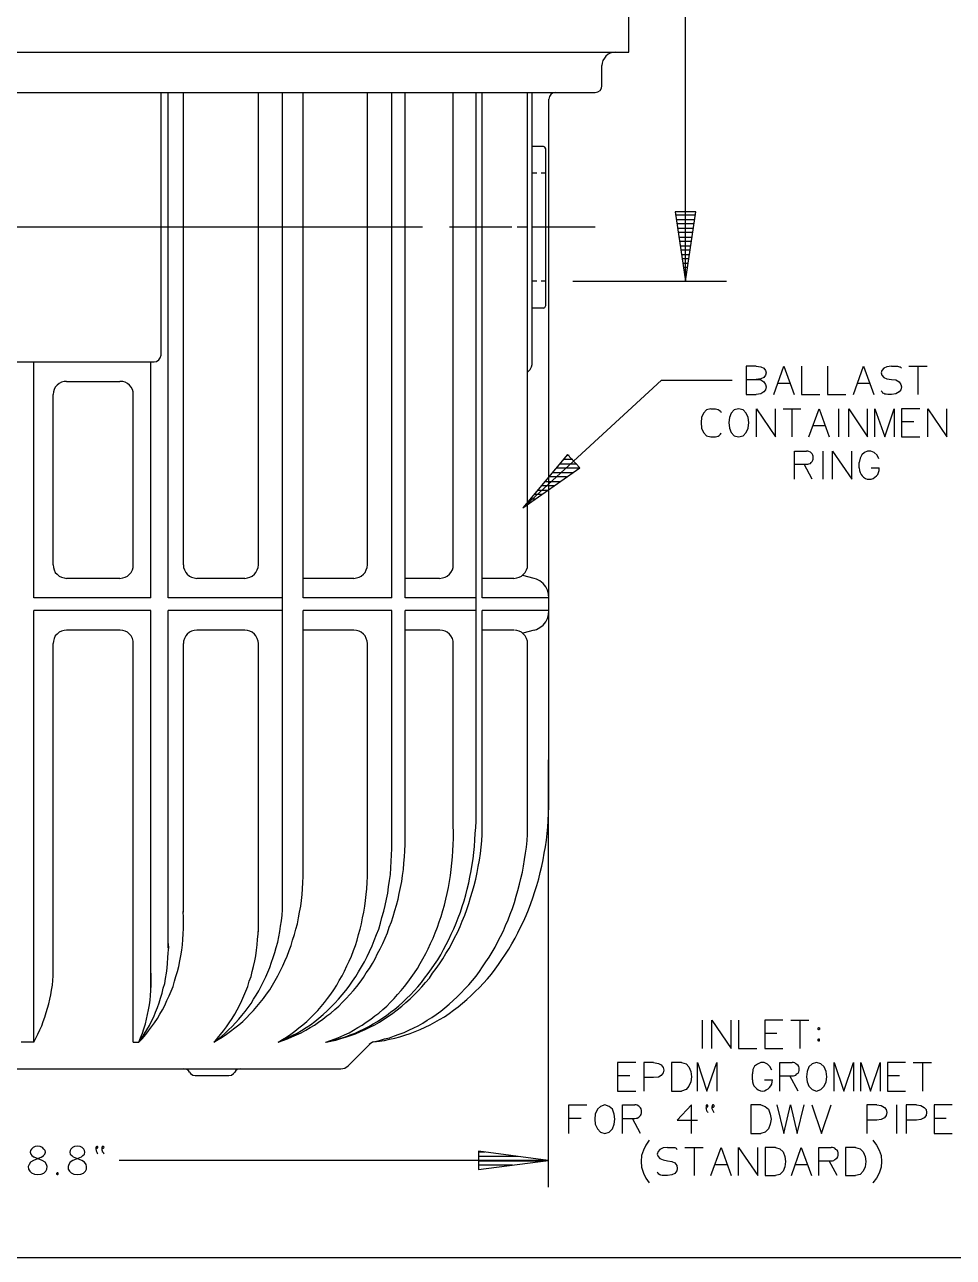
# Model space of a CAD drawing. Extents: x 11 to 601, y 12 to 779.
# Drawn here: x 215.5 to 368.3, y 12.2 to 215.1 of the extents above; entities that cross this region are included whole.
import ezdxf

# ---------------------------------------------------------------- set-up
doc = ezdxf.new("R2010")
doc.units = 0
doc.layers.add('DH152', color=7, linetype='CONTINUOUS')

msp = doc.modelspace()

# ---------------------------------------------------------------- linework, layer by layer
at = {"layer": 'DH152', "color": 7}
for points in [[(324.179992, 172.859996), (324.179992, 532.259987)], [(314.879992, 210.539995), (314.879992, 219.419995)], [(118.799997, 210.539995), (312.659992, 210.539995)], [(312.659992, 210.539995), (312.239992, 210.479995), (311.819992, 210.359995), (311.459992, 210.179995), (311.099992, 209.879995), (310.859992, 209.519995), (310.619992, 209.159995), (310.499992, 208.739995), (310.439992, 208.319995)], [(312.659992, 210.539995), (314.879992, 210.539995)], [(310.439992, 205.019995), (310.439992, 208.319995)], [(309.359992, 203.879995), (309.779992, 203.999995), (310.139992, 204.239995), (310.379992, 204.599995), (310.439992, 205.019995)], [(122.159997, 203.879995), (309.359992, 203.879995)], [(237.899994, 160.679996), (237.899994, 203.879995)], [(239.099994, 120.779997), (239.099994, 203.879995)], [(241.619994, 126.179997), (241.619994, 203.879995)], [(253.919994, 126.179997), (253.919994, 203.879995)], [(257.879994, 114.119997), (257.879994, 203.879995)], [(261.299993, 120.779997), (261.299993, 203.879995)], [(271.859993, 126.179997), (271.859993, 203.879995)], [(275.879993, 120.779997), (275.879993, 203.879995)], [(278.099993, 120.779997), (278.099993, 203.879995)], [(283.739993, 123.959997), (284.219993, 124.019997), (284.639993, 124.139997), (284.999993, 124.319997), (285.359993, 124.619997), (285.599993, 124.919997), (285.839993, 125.339997), (285.959993, 125.759997), (285.959993, 126.179997), (285.959993, 203.879995)], [(289.739993, 114.119997), (289.739993, 203.879995)], [(290.759993, 120.779997), (290.759993, 203.879995)], [(298.199993, 126.179997), (298.199993, 203.879995)], [(298.979993, 159.599996), (298.979993, 203.879995)], [(302.879992, 203.879995), (302.399992, 203.819995), (302.039992, 203.579995), (301.799992, 203.219995), (301.739992, 202.799995)], [(301.739992, 87.419998), (301.739992, 202.799995)], [(300.839992, 194.999995), (298.979993, 194.999995)], [(301.199992, 194.639995), (301.079992, 194.879995), (300.839992, 194.999995)], [(301.199992, 168.839996), (301.199992, 194.639995)], [(299.759993, 190.619995), (298.979993, 190.619995), (298.979993, 190.619995)], [(301.199992, 190.619995), (300.479992, 190.619995)], [(325.799992, 183.719995), (322.619992, 183.719995)], [(322.739992, 182.999995), (325.679992, 182.999995)], [(280.919993, 181.739995), (89.579998, 181.739995)], [(295.619993, 181.739995), (285.359993, 181.739995)], [(298.199993, 181.739995), (296.519993, 181.739995)], [(309.359992, 181.739995), (299.099993, 181.739995)], [(325.559992, 182.279995), (322.859992, 182.279995)], [(322.919992, 181.559995), (325.499992, 181.559995)], [(325.379992, 180.839995), (323.039992, 180.839995)], [(323.159992, 180.119995), (325.259992, 180.119995)], [(325.139992, 179.399996), (323.279992, 179.399996)], [(323.339992, 178.679996), (325.079992, 178.679996)], [(324.959992, 177.959996), (323.459992, 177.959996)], [(323.579992, 177.239996), (324.839992, 177.239996)], [(324.719992, 176.519996), (323.699992, 176.519996)], [(323.759992, 175.799996), (324.659992, 175.799996)], [(324.539992, 175.079996), (323.879992, 175.079996)], [(299.759993, 172.859996), (298.979993, 172.859996), (298.979993, 172.859996)], [(301.199992, 172.859996), (300.479992, 172.859996)], [(305.639992, 172.859996), (330.959992, 172.859996)], [(323.999992, 174.359996), (324.419992, 174.359996)], [(324.299992, 173.639996), (324.119992, 173.639996)], [(300.839992, 168.419996), (298.979993, 168.419996)], [(300.839992, 168.419996), (301.079992, 168.539996), (301.199992, 168.839996)], [(193.439995, 160.679996), (193.499995, 160.259996), (193.739995, 159.899996), (194.099995, 159.659996), (194.519995, 159.599996), (236.759994, 159.599996)], [(236.759994, 159.599996), (237.179994, 159.659996), (237.539994, 159.899996), (237.779994, 160.259996), (237.899994, 160.679996)], [(216.959995, 120.779997), (216.959995, 159.599996)], [(236.219994, 120.779997), (236.219994, 159.599996)], [(298.199993, 157.859996), (298.379993, 158.039996), (298.619993, 158.339996), (298.859993, 158.759996), (298.979993, 159.119996), (298.979993, 159.539996)], [(335.819992, 158.879996), (334.199992, 158.879996), (334.199992, 154.199996), (335.819992, 154.199996)], [(335.819992, 158.879996), (336.599992, 158.759996), (337.079992, 158.519996), (337.379992, 158.159996), (337.499992, 157.799996), (337.379992, 157.379996), (337.079992, 157.019996), (336.599992, 156.779996), (335.819992, 156.659996), (335.819992, 156.659996)], [(338.759992, 154.199996), (340.379991, 158.879996), (342.059991, 154.199996)], [(343.319991, 158.879996), (343.319991, 154.199996), (346.319991, 154.199996)], [(347.579991, 158.879996), (347.579991, 154.199996), (350.579991, 154.199996)], [(351.839991, 154.199996), (353.519991, 158.879996), (355.199991, 154.199996)], [(358.079991, 158.879996), (357.359991, 158.759996), (356.819991, 158.519996), (356.519991, 158.159996), (356.399991, 157.799996), (356.519991, 157.379996), (356.819991, 157.019996), (357.359991, 156.779996), (358.079991, 156.659996), (358.079991, 156.659996)], [(358.079991, 158.879996), (358.499991, 158.879996), (358.859991, 158.879996), (359.099991, 158.879996), (359.279991, 158.819996), (359.399991, 158.759996), (359.519991, 158.759996), (359.639991, 158.639996), (359.759991, 158.519996), (359.759991, 158.519996)], [(360.959991, 158.879996), (363.959991, 158.879996)], [(362.459991, 158.879996), (362.459991, 154.199996)], [(222.359994, 156.359996), (221.939994, 156.359996), (221.519994, 156.239996), (221.159994, 155.999996), (220.799994, 155.759996), (220.499994, 155.399996), (220.319994, 155.039996), (220.199994, 154.619996), (220.139994, 154.199996)], [(222.359994, 156.359996), (231.119994, 156.359996)], [(233.339994, 154.199996), (233.339994, 154.619996), (233.219994, 155.039996), (232.979994, 155.399996), (232.739994, 155.759996), (232.379994, 155.999996), (232.019994, 156.239996), (231.599994, 156.359996), (231.119994, 156.359996)], [(297.419993, 135.539997), (320.279992, 156.539996), (331.859992, 156.539996)], [(334.199992, 156.659996), (335.819992, 156.659996)], [(335.819992, 156.659996), (336.599992, 156.599996), (337.079992, 156.299996), (337.379992, 155.879996), (337.499992, 155.459996), (337.379992, 154.979996), (337.079992, 154.619996), (336.599992, 154.319996), (335.819992, 154.199996), (335.819992, 154.199996)], [(358.079991, 156.659996), (358.799991, 156.599996), (359.339991, 156.299996), (359.639991, 155.879996), (359.759991, 155.459996), (359.639991, 154.979996), (359.339991, 154.619996), (358.799991, 154.319996), (358.079991, 154.199996), (358.079991, 154.199996)], [(220.139994, 126.179997), (220.139994, 154.199996)], [(233.339994, 126.179997), (233.339994, 154.199996)], [(339.419992, 156.059996), (341.399991, 156.059996)], [(352.559991, 156.059996), (354.539991, 156.059996)], [(358.079991, 154.199996), (357.719991, 154.199996), (357.479991, 154.199996), (357.239991, 154.259996), (356.999991, 154.259996), (356.819991, 154.379996), (356.699991, 154.439996), (356.579991, 154.619996), (356.399991, 154.799996), (356.399991, 154.799996)], [(328.379992, 151.859996), (327.659992, 151.679996), (327.179992, 151.139996), (326.819992, 150.419996), (326.759992, 149.579996), (326.819992, 148.679996), (327.179992, 147.959996), (327.659992, 147.419996), (328.379992, 147.239996), (328.379992, 147.239996)], [(328.379992, 151.859996), (328.679992, 151.859996), (328.919992, 151.859996), (329.159992, 151.859996), (329.339992, 151.799996), (329.579992, 151.739996), (329.759992, 151.619996), (329.939992, 151.439996), (330.059992, 151.259996), (330.059992, 151.259996)], [(335.879992, 147.239996), (335.879992, 151.859996), (338.999992, 147.239996), (338.999992, 151.859996)], [(340.259991, 151.859996), (343.199991, 151.859996)], [(341.699991, 151.859996), (341.699991, 147.239996)], [(344.519991, 147.239996), (346.199991, 151.859996), (347.819991, 147.239996)], [(349.379991, 151.859996), (349.379991, 147.239996)], [(351.059991, 147.239996), (351.059991, 151.859996), (354.179991, 147.239996), (354.179991, 151.859996)], [(355.379991, 147.239996), (355.379991, 151.859996), (356.999991, 147.239996), (358.559991, 151.859996), (358.559991, 147.239996)], [(362.759991, 151.859996), (359.759991, 151.859996), (359.759991, 147.239996), (362.759991, 147.239996)], [(364.079991, 147.239996), (364.079991, 151.859996), (367.199991, 147.239996), (367.199991, 151.859996)], [(345.179991, 149.099996), (347.159991, 149.099996)], [(361.799991, 149.699996), (359.759991, 149.699996)], [(328.379992, 147.239996), (328.679992, 147.239996), (328.919992, 147.239996), (329.159992, 147.239996), (329.339992, 147.299996), (329.579992, 147.359996), (329.759992, 147.479996), (329.939992, 147.659996), (330.059992, 147.839996), (330.059992, 147.839996)], [(304.739992, 144.239996), (305.039992, 144.239996)], [(342.119991, 140.279996), (342.119991, 144.899996), (344.099991, 144.899996)], [(345.239991, 143.819996), (345.239991, 144.059996), (345.179991, 144.239996), (345.059991, 144.419996), (344.879991, 144.599996), (344.759991, 144.719996), (344.519991, 144.839996), (344.339991, 144.899996), (344.099991, 144.899996), (344.099991, 144.899996)], [(346.799991, 144.899996), (346.799991, 140.279996)], [(348.419991, 140.279996), (348.419991, 144.899996), (351.599991, 140.279996), (351.599991, 144.899996)], [(356.039991, 143.639996), (355.739991, 144.239996), (355.259991, 144.659996), (354.719991, 144.899996), (354.179991, 144.899996), (353.639991, 144.659996), (353.219991, 144.299996), (352.919991, 143.759996), (352.799991, 143.039996), (352.799991, 143.039996)], [(306.659992, 142.079996), (302.939992, 142.079996)], [(303.539992, 142.799996), (306.299992, 142.799996)], [(305.639992, 143.519996), (304.139992, 143.519996)], [(342.119991, 142.739996), (344.099991, 142.739996)], [(345.059991, 140.279996), (343.739991, 142.739996)], [(344.099991, 142.739996), (344.339991, 142.739996), (344.519991, 142.799996), (344.759991, 142.859996), (344.879991, 143.039996), (345.059991, 143.159996), (345.179991, 143.399996), (345.239991, 143.579996), (345.239991, 143.819996), (345.239991, 143.819996)], [(352.799991, 142.139996), (352.799991, 143.039996)], [(352.799991, 142.139996), (352.859991, 141.719996), (352.919991, 141.359996), (353.099991, 141.059996), (353.279991, 140.819996), (353.519991, 140.579996), (353.819991, 140.399996), (354.119991, 140.279996), (354.479991, 140.279996), (354.479991, 140.279996)], [(354.479991, 140.279996), (354.779991, 140.279996), (355.079991, 140.399996), (355.379991, 140.579996), (355.619991, 140.819996), (355.859991, 141.059996), (355.979991, 141.359996), (356.099991, 141.719996), (356.099991, 142.139996), (356.099991, 142.139996)], [(354.779991, 142.139996), (356.099991, 142.139996)], [(304.619992, 140.639996), (301.679992, 140.639996)], [(302.279992, 141.359996), (305.639992, 141.359996)], [(299.879993, 138.479997), (301.559992, 138.479997)], [(302.579992, 139.199997), (300.479992, 139.199997)], [(301.079992, 139.919997), (303.599992, 139.919997)], [(298.499993, 136.319997), (298.079993, 136.319997)], [(298.679993, 137.039997), (299.519993, 137.039997)], [(300.539992, 137.759997), (299.279993, 137.759997)], [(220.139994, 126.179997), (220.139994, 126.179997), (220.199994, 125.759997), (220.319994, 125.339997), (220.499994, 124.919997), (220.799994, 124.619997), (221.159994, 124.319997), (221.519994, 124.139997), (221.939994, 124.019997), (222.359994, 123.959997)], [(231.119994, 123.959997), (231.599994, 124.019997), (232.019994, 124.139997), (232.379994, 124.319997), (232.739994, 124.619997), (232.979994, 124.919997), (233.219994, 125.339997), (233.339994, 125.759997), (233.339994, 126.179997)], [(241.619994, 126.179997), (241.619994, 126.179997), (241.619994, 125.759997), (241.739994, 125.339997), (241.979994, 124.919997), (242.219994, 124.619997), (242.579994, 124.319997), (242.939994, 124.139997), (243.359994, 124.019997), (243.779994, 123.959997)], [(251.699994, 123.959997), (252.119994, 124.019997), (252.539994, 124.139997), (252.899994, 124.319997), (253.259994, 124.619997), (253.499994, 124.919997), (253.739994, 125.339997), (253.859994, 125.759997), (253.919994, 126.179997)], [(269.639993, 123.959997), (270.059993, 124.019997), (270.479993, 124.139997), (270.839993, 124.319997), (271.199993, 124.619997), (271.499993, 124.919997), (271.679993, 125.339997), (271.799993, 125.759997), (271.859993, 126.179997)], [(295.979993, 123.959997), (296.459993, 124.019997), (296.819993, 124.139997), (297.239993, 124.319997), (297.539993, 124.619997), (297.839993, 124.919997), (298.019993, 125.339997), (298.199993, 125.759997), (298.199993, 126.179997)], [(231.119994, 123.959997), (222.359994, 123.959997)], [(251.699994, 123.959997), (243.779994, 123.959997)], [(269.639993, 123.959997), (261.299993, 123.959997)], [(283.739993, 123.959997), (278.099993, 123.959997)], [(295.979993, 123.959997), (290.759993, 123.959997)], [(299.279993, 123.959997), (297.419993, 124.439997)], [(301.739992, 120.719997), (301.739992, 120.779997), (301.679992, 121.379997), (301.499992, 122.039997), (301.199992, 122.579997), (300.779992, 123.119997), (300.239992, 123.539997), (299.699993, 123.839997), (299.279993, 123.959997)], [(236.219994, 120.779997), (216.959995, 120.779997)], [(257.879994, 120.779997), (239.099994, 120.779997)], [(275.879993, 120.779997), (261.299993, 120.779997)], [(289.739993, 120.779997), (278.099993, 120.779997)], [(301.739992, 120.779997), (290.759993, 120.779997)], [(236.219994, 118.679997), (216.959995, 118.679997)], [(216.959995, 47.639999), (216.959995, 118.679997)], [(236.219994, 56.219999), (236.219994, 118.679997)], [(239.099994, 63.119998), (239.099994, 118.679997)], [(257.879994, 118.679997), (239.099994, 118.679997)], [(257.879994, 69.419998), (257.879994, 118.679997)], [(261.299993, 77.879998), (261.299993, 118.679997)], [(275.879993, 118.679997), (261.299993, 118.679997)], [(275.879993, 79.319998), (275.879993, 118.679997)], [(278.099993, 80.459998), (278.099993, 118.679997)], [(289.739993, 118.679997), (278.099993, 118.679997)], [(289.739993, 84.059998), (289.739993, 118.679997)], [(301.739992, 118.679997), (290.759993, 118.679997)], [(290.759993, 81.839998), (290.759993, 118.679997)], [(299.279993, 115.439997), (299.699993, 115.559997), (300.239992, 115.859997), (300.779992, 116.279997), (301.199992, 116.819997), (301.499992, 117.359997), (301.679992, 118.019997), (301.739992, 118.679997)], [(222.359994, 115.439997), (222.359994, 115.439997), (221.939994, 115.379997), (221.519994, 115.259997), (221.159994, 115.079997), (220.799994, 114.779997), (220.499994, 114.479997), (220.319994, 114.059997), (220.199994, 113.639997), (220.139994, 113.219997)], [(231.119994, 115.439997), (222.359994, 115.439997)], [(233.339994, 113.219997), (233.339994, 113.219997), (233.339994, 113.639997), (233.219994, 114.059997), (232.979994, 114.479997), (232.739994, 114.779997), (232.379994, 115.079997), (232.019994, 115.259997), (231.599994, 115.379997), (231.179994, 115.439997)], [(243.839994, 115.439997), (243.779994, 115.439997), (243.359994, 115.379997), (242.939994, 115.259997), (242.579994, 115.079997), (242.219994, 114.779997), (241.979994, 114.479997), (241.739994, 114.059997), (241.619994, 113.639997), (241.619994, 113.219997)], [(251.699994, 115.439997), (243.779994, 115.439997)], [(253.919994, 113.219997), (253.919994, 113.219997), (253.859994, 113.639997), (253.739994, 114.059997), (253.499994, 114.479997), (253.259994, 114.779997), (252.899994, 115.079997), (252.539994, 115.259997), (252.119994, 115.379997), (251.699994, 115.439997)], [(269.639993, 115.439997), (261.299993, 115.439997)], [(271.859993, 113.219997), (271.859993, 113.219997), (271.799993, 113.639997), (271.679993, 114.059997), (271.499993, 114.479997), (271.199993, 114.779997), (270.839993, 115.079997), (270.479993, 115.259997), (270.059993, 115.379997), (269.639993, 115.439997)], [(283.739993, 115.439997), (278.099993, 115.439997)], [(285.959993, 113.219997), (285.959993, 113.219997), (285.959993, 113.639997), (285.839993, 114.059997), (285.599993, 114.479997), (285.359993, 114.779997), (284.999993, 115.079997), (284.639993, 115.259997), (284.219993, 115.379997), (283.799993, 115.439997)], [(295.979993, 115.439997), (290.759993, 115.439997)], [(298.199993, 113.219997), (298.199993, 113.219997), (298.199993, 113.639997), (298.019993, 114.059997), (297.839993, 114.479997), (297.539993, 114.779997), (297.239993, 115.079997), (296.819993, 115.259997), (296.459993, 115.379997), (296.039993, 115.439997)], [(299.279993, 115.439997), (297.419993, 114.959997)], [(220.139994, 58.559999), (220.139994, 113.219997)], [(233.339994, 47.639999), (233.339994, 113.219997)], [(241.619994, 69.059998), (241.619994, 113.219997)], [(253.919994, 65.819998), (253.919994, 113.219997)], [(271.859993, 76.799998), (271.859993, 113.219997)], [(285.959993, 82.859998), (285.959993, 113.219997)], [(298.199993, 81.839998), (298.199993, 113.219997)], [(301.619992, 94.079998), (301.619992, 23.759999)], [(272.939993, 47.699999), (273.839993, 47.819999), (274.679993, 47.939999), (275.519993, 48.119999), (276.359993, 48.299999), (277.199993, 48.539999), (278.039993, 48.779999), (278.879993, 49.079999), (279.719993, 49.379999), (280.559993, 49.739999), (281.339993, 50.099999), (282.179993, 50.519999), (282.959993, 50.939999), (283.739993, 51.359999), (284.519993, 51.839999), (285.299993, 52.379999), (286.019993, 52.919999), (286.799993, 53.459999), (287.519993, 54.059999), (288.239993, 54.659999), (288.959993, 55.319999), (289.619993, 55.979999), (290.279993, 56.639999), (290.939993, 57.359999), (291.599993, 58.079999), (292.259993, 58.859999), (292.859993, 59.639999), (293.459993, 60.419998), (293.999993, 61.259998), (294.599993, 62.099998), (295.139993, 62.939998), (295.619993, 63.839998), (296.159993, 64.739998), (296.639993, 65.639998), (297.059993, 66.539998), (297.539993, 67.499998), (297.959993, 68.459998), (298.379993, 69.419998), (298.739993, 70.439998), (299.099993, 71.399998), (299.399993, 72.419998), (299.759993, 73.439998), (300.059992, 74.519998), (300.299992, 75.539998), (300.539992, 76.619998), (300.779992, 77.639998), (300.959992, 78.719998), (301.139992, 79.799998), (301.319992, 80.879998), (301.439992, 81.959998), (301.559992, 83.039998), (301.619992, 84.119998), (301.679992, 85.259998), (301.739992, 86.339998), (301.739992, 87.419998)], [(257.159994, 47.639999), (257.939994, 47.939999), (258.719994, 48.179999), (259.439994, 48.539999), (260.219993, 48.839999), (260.939993, 49.199999), (261.719993, 49.619999), (262.439993, 50.039999), (263.159993, 50.459999), (263.819993, 50.939999), (264.539993, 51.419999), (265.199993, 51.959999), (265.859993, 52.439999), (266.519993, 53.039999), (267.179993, 53.579999), (267.779993, 54.239999), (268.379993, 54.839999), (268.979993, 55.499999), (269.579993, 56.159999), (270.119993, 56.819999), (270.659993, 57.539999), (271.199993, 58.259999), (271.679993, 59.039999), (272.219993, 59.759999), (272.699993, 60.599998), (273.119993, 61.379998), (273.539993, 62.219998), (273.959993, 62.999998), (274.379993, 63.899998), (274.799993, 64.739998), (275.159993, 65.639998), (275.459993, 66.539998), (275.819993, 67.439998), (276.119993, 68.339998), (276.359993, 69.299998), (276.659993, 70.199998), (276.899993, 71.159998), (277.079993, 72.119998), (277.319993, 73.079998), (277.499993, 74.099998), (277.619993, 75.059998), (277.799993, 76.079998), (277.859993, 77.099998), (277.979993, 78.119998), (278.039993, 79.139998), (278.099993, 80.159998), (278.099993, 81.179998), (278.099993, 82.199998), (278.099993, 83.219998)], [(265.019993, 47.639999), (265.799993, 47.939999), (266.579993, 48.179999), (267.359993, 48.539999), (268.079993, 48.839999), (268.859993, 49.199999), (269.579993, 49.619999), (270.299993, 50.039999), (271.019993, 50.459999), (271.679993, 50.939999), (272.399993, 51.419999), (273.059993, 51.959999), (273.719993, 52.439999), (274.379993, 53.039999), (275.039993, 53.579999), (275.639993, 54.239999), (276.239993, 54.839999), (276.839993, 55.499999), (277.439993, 56.159999), (277.979993, 56.819999), (278.519993, 57.539999), (279.059993, 58.259999), (279.599993, 59.039999), (280.079993, 59.759999), (280.559993, 60.599998), (280.979993, 61.379998), (281.459993, 62.219998), (281.879993, 62.999998), (282.239993, 63.899998), (282.659993, 64.739998), (283.019993, 65.639998), (283.379993, 66.539998), (283.679993, 67.439998), (283.979993, 68.339998), (284.279993, 69.299998), (284.519993, 70.199998), (284.759993, 71.159998), (284.999993, 72.119998), (285.179993, 73.079998), (285.359993, 74.099998), (285.539993, 75.059998), (285.659993, 76.079998), (285.779993, 77.099998), (285.839993, 78.119998), (285.899993, 79.139998), (285.959993, 80.159998), (286.019993, 81.179998), (286.019993, 82.199998), (285.959993, 83.219998)], [(265.079993, 47.639999), (265.859993, 47.819999), (266.699993, 48.059999), (267.479993, 48.299999), (268.259993, 48.539999), (269.039993, 48.839999), (269.819993, 49.139999), (270.599993, 49.499999), (271.319993, 49.859999), (272.099993, 50.219999), (272.819993, 50.639999), (273.539993, 51.059999), (274.259993, 51.539999), (274.979993, 52.019999), (275.639993, 52.559999), (276.359993, 53.099999), (277.019993, 53.639999), (277.679993, 54.239999), (278.279993, 54.839999), (278.939993, 55.439999), (279.539993, 56.099999), (280.139993, 56.759999), (280.739993, 57.479999), (281.279993, 58.199999), (281.879993, 58.919999), (282.419993, 59.699999), (282.899993, 60.419998), (283.439993, 61.199998), (283.919993, 62.039998), (284.399993, 62.879998), (284.819993, 63.719998), (285.239993, 64.559998), (285.659993, 65.399998), (286.079993, 66.299998), (286.439993, 67.199998), (286.799993, 68.099998), (287.159993, 69.059998), (287.459993, 69.959998), (287.759993, 70.919998), (288.059993, 71.879998), (288.299993, 72.839998), (288.539993, 73.859998), (288.719993, 74.819998), (288.959993, 75.839998), (289.079993, 76.859998), (289.259993, 77.819998), (289.379993, 78.839998), (289.499993, 79.859998), (289.559993, 80.939998), (289.619993, 81.959998), (289.679993, 82.979998), (289.739993, 83.999998)], [(264.959993, 47.639999), (265.799993, 47.819999), (266.639993, 47.999999), (267.479993, 48.239999), (268.259993, 48.479999), (269.099993, 48.719999), (269.879993, 49.019999), (270.719993, 49.379999), (271.499993, 49.739999), (272.279993, 50.099999), (273.059993, 50.519999), (273.839993, 50.939999), (274.559993, 51.419999), (275.339993, 51.899999), (276.059993, 52.439999), (276.779993, 52.979999), (277.499993, 53.579999), (278.159993, 54.179999), (278.879993, 54.779999), (279.539993, 55.439999), (280.199993, 56.099999), (280.799993, 56.759999), (281.399993, 57.479999), (282.059993, 58.199999), (282.599993, 58.979999), (283.199993, 59.759999), (283.739993, 60.539998), (284.279993, 61.379998), (284.759993, 62.219998), (285.299993, 63.059998), (285.779993, 63.899998), (286.199993, 64.799998), (286.679993, 65.699998), (287.099993, 66.659998), (287.459993, 67.559998), (287.879993, 68.519998), (288.239993, 69.479998), (288.539993, 70.439998), (288.839993, 71.459998), (289.139993, 72.479998), (289.439993, 73.439998), (289.679993, 74.459998), (289.919993, 75.539998), (290.099993, 76.559998), (290.279993, 77.579998), (290.459993, 78.659998), (290.579993, 79.739998), (290.699993, 80.759998), (290.759993, 81.839998)], [(273.059993, 47.759999), (273.839993, 47.939999), (274.679993, 48.179999), (275.519993, 48.359999), (276.299993, 48.659999), (277.079993, 48.959999), (277.919993, 49.259999), (278.699993, 49.619999), (279.479993, 49.979999), (280.199993, 50.339999), (280.979993, 50.759999), (281.699993, 51.239999), (282.479993, 51.719999), (283.199993, 52.199999), (283.919993, 52.739999), (284.579993, 53.279999), (285.299993, 53.879999), (285.959993, 54.479999), (286.619993, 55.079999), (287.279993, 55.739999), (287.879993, 56.399999), (288.539993, 57.059999), (289.139993, 57.779999), (289.739993, 58.499999), (290.279993, 59.279999), (290.819993, 60.059998), (291.359993, 60.839998), (291.899993, 61.619998), (292.379993, 62.459998), (292.859993, 63.299998), (293.339993, 64.199998), (293.759993, 65.039998), (294.239993, 65.939998), (294.599993, 66.839998), (295.019993, 67.799998), (295.379993, 68.699998), (295.739993, 69.659998), (296.039993, 70.619998), (296.339993, 71.639998), (296.639993, 72.599998), (296.879993, 73.619998), (297.119993, 74.579998), (297.359993, 75.599998), (297.539993, 76.619998), (297.719993, 77.699998), (297.899993, 78.719998), (298.019993, 79.739998), (298.139993, 80.819998), (298.199993, 81.839998)], [(257.159994, 47.639999), (257.939994, 47.999999), (258.719994, 48.359999), (259.499994, 48.719999), (260.279993, 49.139999), (260.999993, 49.559999), (261.779993, 50.039999), (262.499993, 50.519999), (263.219993, 51.059999), (263.879993, 51.599999), (264.599993, 52.199999), (265.259993, 52.799999), (265.859993, 53.399999), (266.519993, 54.059999), (267.119993, 54.719999), (267.719993, 55.439999), (268.319993, 56.159999), (268.859993, 56.879999), (269.399993, 57.659999), (269.939993, 58.439999), (270.419993, 59.219999), (270.899993, 60.059998), (271.379993, 60.839998), (271.799993, 61.739998), (272.219993, 62.579998), (272.639993, 63.479998), (272.999993, 64.379998), (273.359993, 65.339998), (273.719993, 66.239998), (274.019993, 67.199998), (274.259993, 68.159998), (274.559993, 69.179998), (274.799993, 70.139998), (274.979993, 71.159998), (275.219993, 72.179998), (275.339993, 73.199998), (275.519993, 74.219998), (275.639993, 75.239998), (275.699993, 76.319998), (275.759993, 77.399998), (275.819993, 78.419998), (275.879993, 79.499998), (275.879993, 80.579998)], [(246.599994, 47.639999), (247.319994, 48.059999), (247.979994, 48.479999), (248.699994, 48.959999), (249.359994, 49.439999), (250.019994, 49.979999), (250.679994, 50.519999), (251.339994, 51.059999), (251.939994, 51.659999), (252.539994, 52.259999), (253.139994, 52.859999), (253.679994, 53.519999), (254.219994, 54.179999), (254.759994, 54.839999), (255.239994, 55.559999), (255.779994, 56.279999), (256.259994, 56.999999), (256.679994, 57.779999), (257.099994, 58.559999), (257.519994, 59.339999), (257.939994, 60.179998), (258.299994, 60.959998), (258.659994, 61.799998), (258.959994, 62.699998), (259.319994, 63.539998), (259.559994, 64.439998), (259.859994, 65.339998), (260.099993, 66.239998), (260.339993, 67.139998), (260.519993, 68.099998), (260.699993, 69.059998), (260.879993, 70.019998), (260.999993, 70.979998), (261.119993, 71.939998), (261.179993, 72.899998), (261.239993, 73.919998), (261.299993, 74.879998), (261.299993, 75.899998), (261.299993, 76.919998), (261.299993, 77.879998)], [(257.159994, 47.639999), (257.879994, 48.059999), (258.539994, 48.479999), (259.259994, 48.959999), (259.919994, 49.439999), (260.579993, 49.979999), (261.239993, 50.519999), (261.899993, 51.059999), (262.499993, 51.659999), (263.099993, 52.259999), (263.699993, 52.859999), (264.239993, 53.519999), (264.779993, 54.179999), (265.319993, 54.839999), (265.859993, 55.559999), (266.339993, 56.279999), (266.819993, 56.999999), (267.239993, 57.779999), (267.719993, 58.559999), (268.079993, 59.339999), (268.499993, 60.179998), (268.859993, 60.959998), (269.219993, 61.799998), (269.579993, 62.699998), (269.879993, 63.539998), (270.179993, 64.439998), (270.419993, 65.339998), (270.659993, 66.239998), (270.899993, 67.139998), (271.079993, 68.099998), (271.259993, 69.059998), (271.439993, 70.019998), (271.559993, 70.979998), (271.679993, 71.939998), (271.739993, 72.899998), (271.799993, 73.919998), (271.859993, 74.879998), (271.859993, 75.899998), (271.859993, 76.919998), (271.859993, 77.879998)], [(234.239994, 47.639999), (234.839994, 48.239999), (235.379994, 48.899999), (235.859994, 49.499999), (236.339994, 50.159999), (236.819994, 50.819999), (237.299994, 51.539999), (237.719994, 52.259999), (238.139994, 52.979999), (238.499994, 53.699999), (238.859994, 54.479999), (239.219994, 55.259999), (239.579994, 56.039999), (239.879994, 56.819999), (240.119994, 57.659999), (240.359994, 58.439999), (240.599994, 59.279999), (240.839994, 60.119998), (241.019994, 61.019998), (241.139994, 61.859998), (241.319994, 62.759998), (241.439994, 63.659998), (241.499994, 64.559998), (241.559994, 65.459998), (241.619994, 66.359998), (241.619994, 67.259998), (241.619994, 68.159998), (241.559994, 69.119998)], [(246.599994, 47.639999), (247.199994, 48.119999), (247.859994, 48.599999), (248.459994, 49.139999), (248.999994, 49.679999), (249.599994, 50.219999), (250.139994, 50.819999), (250.679994, 51.419999), (251.219994, 52.019999), (251.759994, 52.679999), (252.239994, 53.339999), (252.719994, 53.999999), (253.139994, 54.719999), (253.559994, 55.379999), (253.979994, 56.099999), (254.399994, 56.879999), (254.759994, 57.599999), (255.119994, 58.379999), (255.479994, 59.159999), (255.779994, 59.939999), (256.079994, 60.779998), (256.379994, 61.559998), (256.619994, 62.399998), (256.859994, 63.239998), (257.099994, 64.079998), (257.279994, 64.979998), (257.459994, 65.879998), (257.579994, 66.719998), (257.699994, 67.619998), (257.819994, 68.519998), (257.879994, 69.419998)], [(246.599994, 47.639999), (247.139994, 48.239999), (247.679994, 48.899999), (248.159994, 49.499999), (248.699994, 50.159999), (249.119994, 50.819999), (249.599994, 51.539999), (250.019994, 52.259999), (250.439994, 52.979999), (250.799994, 53.699999), (251.219994, 54.479999), (251.519994, 55.259999), (251.879994, 56.039999), (252.179994, 56.819999), (252.419994, 57.659999), (252.719994, 58.439999), (252.899994, 59.279999), (253.139994, 60.119998), (253.319994, 61.019998), (253.499994, 61.859998), (253.619994, 62.759998), (253.739994, 63.659998), (253.799994, 64.559998), (253.859994, 65.459998), (253.919994, 66.359998), (253.919994, 67.259998), (253.919994, 68.159998), (253.919994, 69.119998)], [(234.239994, 47.639999), (234.719994, 48.299999), (235.139994, 48.959999), (235.559994, 49.679999), (235.979994, 50.399999), (236.339994, 51.119999), (236.699994, 51.839999), (236.999994, 52.559999), (237.299994, 53.339999), (237.599994, 54.119999), (237.839994, 54.899999), (238.079994, 55.679999), (238.259994, 56.519999), (238.499994, 57.299999), (238.619994, 58.139999), (238.799994, 58.979999), (238.919994, 59.819999), (238.979994, 60.659998), (239.039994, 61.499998), (239.099994, 62.339998), (239.159994, 63.239998), (239.099994, 64.139998)], [(233.339994, 47.639999), (234.239994, 47.639999), (234.539994, 48.359999), (234.839994, 49.139999), (235.079994, 49.859999), (235.319994, 50.639999), (235.499994, 51.419999), (235.679994, 52.199999), (235.859994, 52.979999), (235.979994, 53.759999), (236.099994, 54.539999), (236.159994, 55.319999), (236.219994, 56.159999), (236.279994, 56.999999), (236.279994, 57.779999), (236.279994, 58.619999), (236.219994, 59.459999)], [(216.959995, 47.639999), (217.319995, 48.299999), (217.619995, 48.959999), (217.979995, 49.679999), (218.279995, 50.339999), (218.519995, 51.059999), (218.759995, 51.779999), (218.999995, 52.499999), (219.239995, 53.219999), (219.419995, 53.939999), (219.599995, 54.719999), (219.779995, 55.439999), (219.899995, 56.219999), (220.019994, 56.999999), (220.079994, 57.779999), (220.139994, 58.559999)], [(326.939992, 51.239999), (326.939992, 46.619999)], [(328.559992, 46.619999), (328.559992, 51.239999), (331.739992, 46.619999), (331.739992, 51.239999)], [(332.939992, 51.239999), (332.939992, 46.619999), (335.939992, 46.619999)], [(340.199991, 51.239999), (337.259992, 51.239999), (337.259992, 46.619999), (340.199991, 46.619999)], [(341.519991, 51.239999), (344.519991, 51.239999)], [(343.019991, 51.239999), (343.019991, 46.619999)], [(339.239992, 49.079999), (337.259992, 49.079999)], [(346.139991, 50.039999), (346.079991, 49.979999), (346.019991, 49.979999), (345.959991, 49.919999), (345.959991, 49.859999), (345.959991, 49.799999), (346.019991, 49.739999), (346.079991, 49.739999), (346.139991, 49.679999), (346.139991, 49.679999)], [(346.139991, 50.039999), (346.199991, 49.979999), (346.259991, 49.979999), (346.259991, 49.919999), (346.259991, 49.859999), (346.259991, 49.799999), (346.259991, 49.739999), (346.199991, 49.739999), (346.139991, 49.679999), (346.139991, 49.679999)], [(216.959995, 47.639999), (214.859995, 47.639999)], [(272.279993, 47.339999), (268.679993, 43.739999)], [(272.939993, 47.699999), (272.699993, 47.639999), (272.159993, 47.279999)], [(164.039996, 43.259999), (267.479993, 43.259999)], [(242.579994, 42.719999), (242.399994, 42.959999), (242.039994, 43.199999), (241.619994, 43.259999)], [(242.579994, 42.719999), (242.759994, 42.479999), (243.119994, 42.239999), (243.539994, 42.179999)], [(243.539994, 42.179999), (249.059994, 42.179999), (249.479994, 42.239999), (249.839994, 42.479999), (250.019994, 42.719999)], [(250.979994, 43.259999), (250.559994, 43.199999), (250.199994, 42.959999), (250.019994, 42.719999)], [(267.479993, 43.259999), (268.139993, 43.379999), (268.679993, 43.739999)], [(316.019992, 44.279999), (313.019992, 44.279999), (313.019992, 39.599999)], [(318.959992, 44.279999), (317.339992, 44.279999), (317.339992, 39.599999)], [(318.959992, 44.279999), (319.739992, 44.159999), (320.219992, 43.919999), (320.519992, 43.499999), (320.639992, 43.019999), (320.519992, 42.599999), (320.219992, 42.179999), (319.739992, 41.879999), (318.959992, 41.819999), (318.959992, 41.819999)], [(323.519992, 44.279999), (321.899992, 44.279999), (321.899992, 39.599999)], [(323.519992, 44.279999), (324.299992, 44.099999), (324.779992, 43.559999), (325.079992, 42.839999), (325.199992, 41.939999), (325.079992, 41.099999), (324.779992, 40.379999), (324.299992, 39.839999), (323.519992, 39.599999), (323.519992, 39.599999)], [(326.159992, 39.599999), (326.159992, 44.279999), (327.719992, 39.599999), (329.339992, 44.279999)], [(329.339992, 44.279999), (329.339992, 39.599999)], [(338.399992, 43.019999), (338.099992, 43.619999), (337.679992, 44.039999), (337.139992, 44.279999), (336.599992, 44.279999), (336.059992, 44.039999), (335.579992, 43.679999), (335.279992, 43.139999), (335.219992, 42.419999), (335.219992, 42.419999)], [(339.719992, 39.599999), (339.719992, 44.279999), (341.759991, 44.279999)], [(342.899991, 43.199999), (342.899991, 43.439999), (342.839991, 43.619999), (342.719991, 43.799999), (342.539991, 43.979999), (342.359991, 44.099999), (342.179991, 44.219999), (341.999991, 44.279999), (341.759991, 44.279999), (341.759991, 44.279999)], [(341.759991, 42.119999), (341.999991, 42.119999), (342.179991, 42.179999), (342.359991, 42.239999), (342.539991, 42.419999), (342.719991, 42.539999), (342.839991, 42.779999), (342.899991, 42.959999), (342.899991, 43.199999), (342.899991, 43.199999)], [(348.659991, 39.599999), (348.659991, 44.279999), (350.279991, 39.599999), (351.839991, 44.279999), (351.839991, 39.599999)], [(353.039991, 39.599999), (353.039991, 44.279999), (354.659991, 39.599999), (356.219991, 44.279999), (356.219991, 39.599999)], [(360.419991, 44.279999), (357.419991, 44.279999), (357.419991, 39.599999), (360.419991, 39.599999)], [(361.679991, 44.279999), (364.679991, 44.279999)], [(363.179991, 44.279999), (363.179991, 39.599999)], [(315.059992, 42.119999), (313.019992, 42.119999)], [(318.959992, 41.819999), (317.339992, 41.819999)], [(335.219992, 41.459999), (335.219992, 42.419999)], [(335.219992, 41.459999), (335.219992, 41.099999), (335.339992, 40.739999), (335.459992, 40.439999), (335.699992, 40.199999), (335.939992, 39.959999), (336.179992, 39.779999), (336.539992, 39.659999), (336.839992, 39.599999), (336.839992, 39.599999)], [(336.839992, 39.599999), (337.199992, 39.659999), (337.499992, 39.779999), (337.799992, 39.959999), (338.039992, 40.199999), (338.219992, 40.439999), (338.399992, 40.739999), (338.459992, 41.099999), (338.519992, 41.459999), (338.519992, 41.459999)], [(337.199992, 41.459999), (338.519992, 41.459999)], [(339.719992, 42.119999), (341.759991, 42.119999)], [(342.719991, 39.599999), (341.399991, 42.119999)], [(359.399991, 42.119999), (357.419991, 42.119999)], [(313.019992, 39.599999), (316.019992, 39.599999)], [(321.899992, 39.599999), (323.519992, 39.599999)], [(304.979992, 32.639999), (304.979992, 37.319999), (307.979992, 37.319999)], [(313.859992, 32.639999), (313.859992, 37.319999), (315.839992, 37.319999)], [(316.979992, 36.239999), (316.979992, 36.419999), (316.919992, 36.659999), (316.799992, 36.839999), (316.619992, 37.019999), (316.499992, 37.139999), (316.259992, 37.259999), (316.079992, 37.319999), (315.839992, 37.319999), (315.839992, 37.319999)], [(325.199992, 32.639999), (325.199992, 37.319999), (322.859992, 34.799999), (326.159992, 34.799999)], [(327.599992, 37.199999), (327.599992, 37.019999), (327.539992, 36.899999), (327.599992, 36.719999), (327.599992, 36.599999), (327.659992, 36.419999), (327.719992, 36.299999), (327.839992, 36.179999), (327.899992, 36.059999), (327.899992, 36.059999)], [(328.619992, 37.199999), (328.559992, 37.019999), (328.559992, 36.899999), (328.559992, 36.719999), (328.619992, 36.599999), (328.679992, 36.419999), (328.739992, 36.299999), (328.799992, 36.179999), (328.919992, 36.059999), (328.919992, 36.059999)], [(336.599992, 37.319999), (334.979992, 37.319999), (334.979992, 32.639999), (336.599992, 32.639999)], [(336.599992, 37.319999), (337.319992, 37.079999), (337.859992, 36.599999), (338.159992, 35.819999), (338.279992, 34.979999), (338.159992, 34.139999), (337.859992, 33.359999), (337.319992, 32.819999), (336.599992, 32.639999), (336.599992, 32.639999)], [(339.239992, 37.319999), (340.379991, 32.639999), (341.459991, 37.319999), (342.599991, 32.639999), (343.739991, 37.319999)], [(344.999991, 37.319999), (346.559991, 32.639999), (348.179991, 37.319999)], [(355.679991, 37.319999), (354.059991, 37.319999), (354.059991, 32.639999)], [(355.679991, 37.319999), (356.399991, 37.199999), (356.939991, 36.899999), (357.239991, 36.539999), (357.359991, 36.059999), (357.239991, 35.579999), (356.939991, 35.219999), (356.399991, 34.919999), (355.679991, 34.799999), (355.679991, 34.799999)], [(358.919991, 37.319999), (358.919991, 32.639999)], [(362.219991, 37.319999), (360.539991, 37.319999), (360.539991, 32.639999)], [(362.219991, 37.319999), (362.939991, 37.199999), (363.479991, 36.899999), (363.779991, 36.539999), (363.839991, 36.059999), (363.779991, 35.579999), (363.479991, 35.219999), (362.939991, 34.919999), (362.219991, 34.799999), (362.219991, 34.799999)], [(368.099991, 37.319999), (365.099991, 37.319999), (365.099991, 32.639999), (368.099991, 32.639999)], [(307.019992, 35.099999), (304.979992, 35.099999)], [(313.859992, 35.099999), (315.839992, 35.099999)], [(316.799992, 32.639999), (315.479992, 35.099999)], [(315.839992, 35.099999), (316.079992, 35.159999), (316.259992, 35.159999), (316.499992, 35.279999), (316.619992, 35.399999), (316.799992, 35.579999), (316.919992, 35.759999), (316.979992, 35.999999), (316.979992, 36.239999), (316.979992, 36.239999)], [(355.679991, 34.799999), (354.059991, 34.799999)], [(362.219991, 34.799999), (360.539991, 34.799999)], [(367.079991, 35.099999), (365.099991, 35.099999)], [(217.619995, 30.539999), (217.199995, 30.479999), (216.839995, 30.299999), (216.599995, 30.059999), (216.419995, 29.819999), (216.359995, 29.519999), (216.479995, 29.219999), (216.659995, 28.979999), (217.019995, 28.739999), (217.019995, 28.739999)], [(218.219995, 28.739999), (218.579995, 28.979999), (218.759995, 29.219999), (218.879995, 29.519999), (218.819995, 29.819999), (218.639995, 30.059999), (218.399995, 30.299999), (218.039995, 30.479999), (217.619995, 30.539999), (217.619995, 30.539999)], [(224.159994, 30.539999), (223.679994, 30.479999), (223.319994, 30.299999), (223.079994, 30.059999), (222.959994, 29.819999), (222.899994, 29.519999), (222.959994, 29.219999), (223.199994, 28.979999), (223.499994, 28.739999), (223.499994, 28.739999)], [(224.759994, 28.739999), (225.059994, 28.979999), (225.299994, 29.219999), (225.359994, 29.519999), (225.299994, 29.819999), (225.179994, 30.059999), (224.939994, 30.299999), (224.579994, 30.479999), (224.159994, 30.539999), (224.159994, 30.539999)], [(318.239992, 31.499999), (317.699992, 30.719999), (317.279992, 29.879999), (316.979992, 28.979999), (316.919992, 28.019999), (316.979992, 27.059999), (317.279992, 26.099999), (317.699992, 25.259999), (318.239992, 24.479999), (318.239992, 24.479999)], [(355.019991, 31.499999), (355.619991, 30.719999), (356.099991, 29.879999), (356.399991, 28.979999), (356.459991, 28.019999), (356.399991, 27.059999), (356.099991, 26.099999), (355.619991, 25.259999), (355.019991, 24.479999), (355.019991, 24.479999)], [(218.219995, 28.739999), (216.899995, 28.199999)], [(218.339995, 28.199999), (217.019995, 28.739999)], [(224.759994, 28.739999), (223.379994, 28.199999)], [(224.879994, 28.199999), (223.499994, 28.739999)], [(227.219994, 30.419999), (227.159994, 30.239999), (227.159994, 30.059999), (227.219994, 29.939999), (227.219994, 29.759999), (227.279994, 29.639999), (227.339994, 29.519999), (227.399994, 29.399999), (227.519994, 29.279999), (227.519994, 29.279999)], [(228.239994, 30.419999), (228.179994, 30.239999), (228.179994, 30.059999), (228.179994, 29.939999), (228.239994, 29.759999), (228.239994, 29.639999), (228.359994, 29.519999), (228.419994, 29.399999), (228.539994, 29.279999), (228.539994, 29.279999)], [(290.219993, 29.579999), (291.179993, 29.579999)], [(296.639993, 28.859999), (290.219993, 28.859999)], [(321.239992, 30.299999), (320.519992, 30.239999), (319.979992, 29.999999), (319.679992, 29.639999), (319.559992, 29.219999), (319.679992, 28.859999), (319.979992, 28.499999), (320.519992, 28.259999), (321.239992, 28.139999), (321.239992, 28.139999)], [(321.239992, 30.299999), (321.659992, 30.299999), (321.959992, 30.299999), (322.259992, 30.299999), (322.439992, 30.299999), (322.559992, 30.239999), (322.679992, 30.179999), (322.739992, 30.119999), (322.859992, 29.999999), (322.859992, 29.999999)], [(324.119992, 30.299999), (327.119992, 30.299999)], [(325.619992, 30.299999), (325.619992, 25.679999)], [(328.379992, 25.679999), (330.059992, 30.299999), (331.739992, 25.679999)], [(332.939992, 25.679999), (332.939992, 30.299999), (336.119992, 25.679999), (336.119992, 30.299999)], [(338.999992, 30.299999), (337.319992, 30.299999), (337.319992, 25.679999), (338.999992, 25.679999)], [(338.999992, 30.299999), (339.719992, 30.119999), (340.259991, 29.579999), (340.559991, 28.859999), (340.679991, 28.019999), (340.559991, 27.119999), (340.259991, 26.399999), (339.719992, 25.859999), (338.999992, 25.679999), (338.999992, 25.679999)], [(341.639991, 25.679999), (343.259991, 30.299999), (344.939991, 25.679999)], [(346.139991, 25.679999), (346.139991, 30.299999), (348.179991, 30.299999)], [(349.319991, 29.219999), (349.319991, 29.459999), (349.259991, 29.699999), (349.139991, 29.879999), (348.959991, 29.999999), (348.779991, 30.179999), (348.599991, 30.239999), (348.419991, 30.299999), (348.179991, 30.299999), (348.179991, 30.299999)], [(348.179991, 28.139999), (348.419991, 28.139999), (348.599991, 28.199999), (348.779991, 28.319999), (348.959991, 28.439999), (349.139991, 28.619999), (349.259991, 28.799999), (349.319991, 28.979999), (349.319991, 29.219999), (349.319991, 29.219999)], [(352.199991, 30.299999), (350.519991, 30.299999), (350.519991, 25.679999), (352.199991, 25.679999)], [(352.199991, 30.299999), (352.919991, 30.119999), (353.459991, 29.579999), (353.759991, 28.859999), (353.879991, 28.019999), (353.759991, 27.119999), (353.459991, 26.399999), (352.919991, 25.859999), (352.199991, 25.679999), (352.199991, 25.679999)], [(216.899995, 28.199999), (216.419995, 27.899999), (216.179995, 27.539999), (216.059995, 27.179999), (216.119995, 26.759999), (216.299995, 26.399999), (216.599995, 26.159999), (217.079995, 25.919999), (217.619995, 25.859999), (217.619995, 25.859999)], [(217.619995, 25.859999), (218.159995, 25.919999), (218.639995, 26.099999), (218.939995, 26.399999), (219.119995, 26.759999), (219.179995, 27.179999), (219.059995, 27.539999), (218.819995, 27.899999), (218.339995, 28.199999), (218.339995, 28.199999)], [(223.379994, 28.199999), (222.959994, 27.899999), (222.719994, 27.539999), (222.599994, 27.179999), (222.599994, 26.759999), (222.839994, 26.399999), (223.139994, 26.159999), (223.559994, 25.919999), (224.159994, 25.859999), (224.159994, 25.859999)], [(224.159994, 25.859999), (224.699994, 25.919999), (225.119994, 26.099999), (225.479994, 26.399999), (225.659994, 26.759999), (225.659994, 27.179999), (225.599994, 27.539999), (225.299994, 27.899999), (224.879994, 28.199999), (224.879994, 28.199999)], [(301.619992, 28.199999), (230.999994, 28.199999)], [(290.219993, 28.139999), (301.199992, 28.139999)], [(295.739993, 27.419999), (290.219993, 27.419999)], [(321.239992, 28.139999), (321.959992, 28.019999), (322.439992, 27.779999), (322.799992, 27.359999), (322.859992, 26.879999), (322.799992, 26.459999), (322.439992, 26.039999), (321.959992, 25.799999), (321.239992, 25.679999), (321.239992, 25.679999)], [(329.039992, 27.539999), (331.079992, 27.539999)], [(342.299991, 27.539999), (344.279991, 27.539999)], [(346.139991, 28.139999), (348.179991, 28.139999)], [(349.139991, 25.679999), (347.819991, 28.139999)], [(321.239992, 25.679999), (320.879992, 25.679999), (320.579992, 25.679999), (320.339992, 25.679999), (320.159992, 25.739999), (319.979992, 25.799999), (319.799992, 25.919999), (319.679992, 26.099999), (319.559992, 26.279999), (319.559992, 26.279999)], [(11.4, 12.24), (600.899985, 12.24)]]:
    msp.add_lwpolyline(points, dxfattribs=at)
for points in [[(322.499992, 184.259995), (324.179992, 172.859996), (325.919992, 184.259995)], [(324.239992, 172.919996), (324.239992, 172.919996)], [(332.939992, 147.239996), (333.719992, 147.419996), (334.199992, 147.959996), (334.499992, 148.679996), (334.619992, 149.579996), (334.499992, 150.419996), (334.199992, 151.139996), (333.719992, 151.679996), (332.939992, 151.859996), (332.939992, 151.859996), (332.219992, 151.679996), (331.739992, 151.139996), (331.439992, 150.419996), (331.319992, 149.579996), (331.439992, 148.679996), (331.739992, 147.959996), (332.219992, 147.419996), (332.939992, 147.239996)], [(306.839992, 142.139996), (304.799992, 144.359996), (297.419993, 135.539997)], [(297.419993, 135.599997), (297.419993, 135.599997)], [(346.139991, 48.179999), (346.079991, 48.119999), (346.019991, 48.119999), (345.959991, 48.059999), (345.959991, 47.999999), (345.959991, 47.939999), (346.019991, 47.879999), (346.079991, 47.879999), (346.139991, 47.819999), (346.139991, 47.819999), (346.199991, 47.879999), (346.259991, 47.879999), (346.259991, 47.939999), (346.259991, 47.999999), (346.259991, 48.059999), (346.259991, 48.119999), (346.199991, 48.119999), (346.139991, 48.179999)], [(345.779991, 39.599999), (346.499991, 39.839999), (347.039991, 40.379999), (347.339991, 41.099999), (347.459991, 41.939999), (347.339991, 42.839999), (347.039991, 43.559999), (346.499991, 44.099999), (345.779991, 44.279999), (345.779991, 44.279999), (345.059991, 44.099999), (344.519991, 43.559999), (344.219991, 42.839999), (344.099991, 41.939999), (344.219991, 41.099999), (344.519991, 40.379999), (345.059991, 39.839999), (345.779991, 39.599999)], [(310.919992, 32.639999), (311.639992, 32.819999), (312.179992, 33.359999), (312.479992, 34.139999), (312.599992, 34.979999), (312.479992, 35.819999), (312.179992, 36.599999), (311.639992, 37.079999), (310.919992, 37.319999), (310.919992, 37.319999), (310.199992, 37.079999), (309.719992, 36.599999), (309.359992, 35.819999), (309.299992, 34.979999), (309.359992, 34.139999), (309.719992, 33.359999), (310.199992, 32.819999), (310.919992, 32.639999)], [(327.599992, 37.139999), (327.599992, 37.079999), (327.659992, 37.019999), (327.719992, 36.959999), (327.779992, 36.959999), (327.779992, 36.959999), (327.839992, 37.019999), (327.899992, 37.079999), (327.899992, 37.139999), (327.899992, 37.139999), (327.899992, 37.199999), (327.839992, 37.259999), (327.779992, 37.319999), (327.779992, 37.319999), (327.719992, 37.319999), (327.659992, 37.259999), (327.599992, 37.199999), (327.599992, 37.139999)], [(328.619992, 37.139999), (328.619992, 37.079999), (328.619992, 37.019999), (328.679992, 36.959999), (328.739992, 36.959999), (328.799992, 36.959999), (328.859992, 37.019999), (328.919992, 37.079999), (328.919992, 37.139999), (328.919992, 37.139999), (328.919992, 37.199999), (328.859992, 37.259999), (328.799992, 37.319999), (328.739992, 37.319999), (328.679992, 37.319999), (328.619992, 37.259999), (328.619992, 37.199999), (328.619992, 37.139999)], [(227.219994, 30.359999), (227.219994, 30.239999), (227.279994, 30.239999), (227.279994, 30.179999), (227.339994, 30.179999), (227.399994, 30.179999), (227.459994, 30.239999), (227.519994, 30.239999), (227.519994, 30.359999), (227.519994, 30.359999), (227.519994, 30.419999), (227.459994, 30.479999), (227.399994, 30.479999), (227.339994, 30.539999), (227.279994, 30.479999), (227.279994, 30.479999), (227.219994, 30.419999), (227.219994, 30.359999)], [(228.179994, 30.359999), (228.239994, 30.239999), (228.239994, 30.239999), (228.299994, 30.179999), (228.359994, 30.179999), (228.419994, 30.179999), (228.479994, 30.239999), (228.479994, 30.239999), (228.539994, 30.359999), (228.539994, 30.359999), (228.479994, 30.419999), (228.479994, 30.479999), (228.419994, 30.479999), (228.359994, 30.539999), (228.299994, 30.479999), (228.239994, 30.479999), (228.239994, 30.419999), (228.179994, 30.359999)], [(290.159993, 29.699999), (290.159993, 26.699999), (301.619992, 28.199999)], [(290.219993, 26.699999), (290.219993, 26.699999)], [(220.859994, 26.159999), (220.799994, 26.159999), (220.739994, 26.099999), (220.679994, 26.039999), (220.679994, 25.979999), (220.679994, 25.919999), (220.739994, 25.919999), (220.799994, 25.859999), (220.859994, 25.859999), (220.859994, 25.859999), (220.919994, 25.859999), (220.979994, 25.919999), (220.979994, 25.919999), (220.979994, 25.979999), (220.979994, 26.039999), (220.979994, 26.099999), (220.919994, 26.159999), (220.859994, 26.159999)]]:
    msp.add_lwpolyline(points, close=True, dxfattribs=at)

doc.saveas('drawing.dxf')
